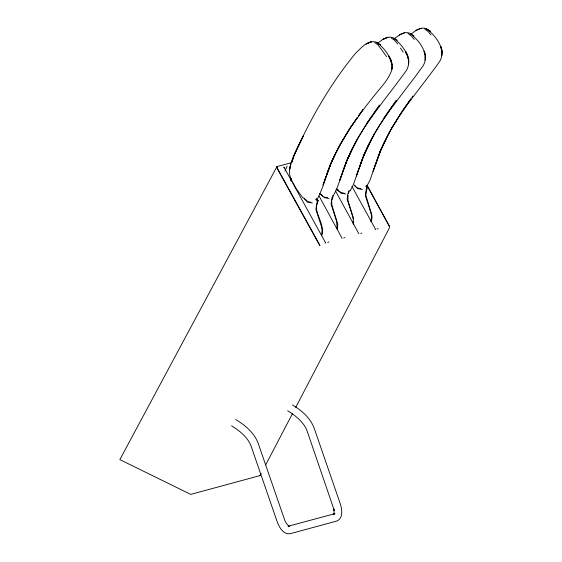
<?xml version="1.0" encoding="UTF-8"?>
<svg xmlns="http://www.w3.org/2000/svg" width="562" height="562" viewBox="0 0 562 562"><rect width="100%" height="100%" fill="white"/><g stroke="black" fill="none" stroke-linecap="round" stroke-linejoin="round"><path stroke-width="0.84" d="M391.854 67.672L391.812 69.196L391.967 68.782M425.16 57.872L425.223 55.575M392.009 68.037L392.22 64.335L391.18 60.148L389.192 56.123M336.996 228.158L336.743 221.772L331.102 204.154L331.854 198.611L332.592 195.969L333.357 195.506L332.009 199.995M353.048 223.353L353.231 221.238A15.813 14.338 74.9 0 0 352.163 214.846L347.161 199.348L347.548 195.337L348.651 191.171L349.416 190.701L349.171 191.031M316.547 206.668L316.659 210.279C318.499 218.428 324.33 226.627 321.878 235.302M331.742 201.442L331.854 205.053L337.614 223.767A15.855 14.387 74.8 0 1 337.516 228.017M291.264 162.748L276.961 166.57L119.854 459.618L190.75 494.391L260.002 475.6M348.068 195.19L347.906 200.255L353.674 218.962M287.147 166.085L285.025 170.939M337.319 229.57L337.622 228.165M316.82 205.221L318.169 200.732L316.406 198.8M348.433 193.672L348.862 192.099M316.308 198.885L318.169 200.732L317.404 201.203L316.666 203.844L315.914 209.38L320.923 224.877A15.862 14.415 74.6 0 1 321.373 235.45M366.445 185.671L367.625 186.956L366.86 187.42L366.122 190.061L365.37 195.604L370.379 211.101A15.813 14.345 74.8 0 1 371.447 217.494L371.257 219.609A15.813 14.345 74.8 0 1 370.815 221.646M389.677 227.413L295.703 407.415M277.185 166.57L277.417 168.368L319.94 245.341M326.065 176.18L323.052 185.046L330.66 164.09L335.535 153.517M356.603 175.211L363.115 156.805M372.971 171.501L380.045 151.487L387.288 136.215M291.713 162.179L294.067 155.33M276.961 166.57L277.207 168.558L319.813 245.657M291.826 162.348L294.186 155.534M343.459 169.773L339.687 180.528L346.761 160.521M373.442 170.202L380.586 150.539L391.082 129.323M333.603 514.855L334.123 512.27L333.786 508.786L334.088 510.591L333.99 510.015M346.789 160.992L351.622 150.286L346.789 160.992L336.526 189.591L333.287 195.667M363.438 156.475L368.265 145.769L363.438 156.475L353.168 185.074L349.929 191.15M410.752 34.472C415.002 30.994 420.355 26.576 426.263 28.592C435.487 35.49 446.368 48.894 439.997 60.949C419.217 90.601 393.583 117.556 380.13 151.824L369.81 180.557L366.572 186.633M326.339 175.372L330.126 165.038L334.959 154.36M330.21 165.376L326.417 175.723L330.21 165.376C340.986 139.917 356.933 117.022 374.299 95.652C380.657 87.314 388.813 79.699 391.974 69.407C392.719 58.511 384.731 48.234 376.343 42.136C367.527 39.621 360.671 48.473 355.121 53.811C330.175 84.209 310.526 118.786 294.397 154.578M343.059 171.206C355.339 132.442 383.691 102.41 406.712 69.976C413.084 57.928 402.202 44.524 392.986 37.619C387.07 35.61 381.717 40.028 377.467 43.499M356.329 176.018L363.944 155.056L374.44 133.84M359.701 166.689C371.981 127.932 400.334 97.893 423.355 65.466C429.726 53.411 418.852 40.007 409.621 33.109C403.713 31.093 398.36 35.511 394.11 38.989M376.343 162.172L380.13 151.824M425.097 60.169L425.504 55.301L424.465 51.121M343.754 168.986L347.302 159.573L357.797 138.357M294.516 154.782L303.396 135.821L303.03 136.552C297.839 147.202 291.488 157.704 289.613 169.584L290.779 163.956L289.542 169.689L289.648 174.452L290.807 178.821M334.98 154.803C327.386 169.022 324.717 185.284 317.059 199.426M380.074 151.958L384.907 141.252M347.105 159.756L351.257 150.609M363.403 156.004C371.679 136.095 383.67 118.048 396.189 100.598L383.663 118.498M290.786 180.634L291.516 179.046M290.828 180.184L291.566 178.597M335.359 153.595L340.572 143.64M351.601 149.843L356.814 139.889M388.089 134.683L390.098 130.855M259.96 475.831L261.182 473.499M265.65 464.943L292.458 413.639M335.935 152.752L341.162 142.874L350.442 127.546L357.425 117.514L349.88 128.248L341.022 142.91M334.06 513.773L333.343 514.68L334.98 513.633L288.102 526.257M357.214 139.123L367.077 123.029L379.547 105.115L373.042 114.388M391.524 128.593L401.858 111.845M390.499 130.089L401.809 111.824M358.423 116.081L362.904 109.632L362.427 110.293M402.856 110.412L410.836 98.947M411.834 97.514L412.831 96.081L412.346 96.741M358.408 116.039L361.928 111.009M366.522 123.731L372.037 115.828M402.813 110.384L410.843 98.898M325.082 243.093L325.637 242.875L292.739 183.079M375.002 229.549L375.557 229.324L351.938 186.394M377.004 229.008L378.142 228.622M327.716 242.384L328.854 242.004M360.699 233.42L361.844 233.04M343.768 238.021L344.906 237.642M399.863 34.718L399.357 34.921L404.619 32.751M416.505 30.2L415.999 30.404L421.261 28.233M362.328 189.443L357.572 188.614L354.327 185.509M345.693 193.96L340.93 193.131L337.685 190.026M329.051 198.477L324.288 197.648L321.043 194.543M312.409 202.994L307.646 202.165L303.48 197.817M358.823 233.736L335.458 190.841M342.082 238.302L319.146 196.173M289.36 526.348L288.194 525.941L289.198 526.489L286.501 523.679L284.815 520.419L258.822 445.174C255.26 433.667 245.685 425.462 235.668 419.505M360.888 188.748L357.551 188.01L356.47 187.005M344.246 193.265L340.909 192.527L339.827 191.523M324.267 197.044L327.604 197.782M310.962 202.299L307.632 201.561L304.386 198.548M430.64 31.282L426.326 28.852L429.818 31.107M410.534 33.685L413.997 35.806M393.899 38.195L397.355 40.316M380.72 44.834L376.399 42.403L379.898 44.658M292.465 404.949C302.223 410.738 311.341 418.852 314.818 430L340.27 503.805C342.089 509.284 343.438 518.129 336.912 521.016L290.378 533.647C283.304 534.975 279.061 527.037 277.08 521.466L251.657 447.759C248.65 437.77 239.988 431.089 231.537 425.785M424.64 29.027L428.005 31.409L430.956 34.963M407.998 33.544L411.363 35.926L414.313 39.48M391.356 38.061L394.721 40.443L397.678 43.991M374.721 42.579L378.086 44.96L386.593 56.6M287.653 410.745C296.048 416.021 304.66 422.659 307.653 432.585L333.856 509.186M336.146 188.825L339.413 191.572M319.504 193.342L322.771 196.082M354.306 184.996L355.388 186.001M337.664 189.513L338.745 190.518M366.368 185.727L367.625 186.956L366.276 191.445L365.883 195.457L371.882 215.211A15.841 14.352 75 0 1 371.777 219.468M365.665 186.184L366.86 187.42M315.612 199.348L317.404 201.203M302.869 197.859L296.518 189.148L291.228 179.714M400.439 48.072L403.235 52.083M367.014 185.242L389.55 226.444M367.415 186.191L389.578 226.718M291.896 181.54L283.88 166.977L284.119 167.947M405.546 52.357L407.352 55.786L408.581 60.092L408.455 64.679C409.607 60.162 408.131 55.519 405.834 51.599M388.546 56.193L390.716 60.303M440.636 46.751L441.858 51.058L441.739 55.652L442.146 50.784L441.107 46.604M423.994 51.268L425.02 54.858M390.92 61.019L391.939 64.609M353.723 221.807A15.855 14.38 74.8 0 1 353.301 224.596M371.658 220.156A15.841 14.352 75 0 1 371.334 221.519M366.579 43.745L366.08 43.955L371.341 41.785L366.579 43.745M383.221 39.228L382.722 39.438L387.977 37.268L383.221 39.228"/></g></svg>
